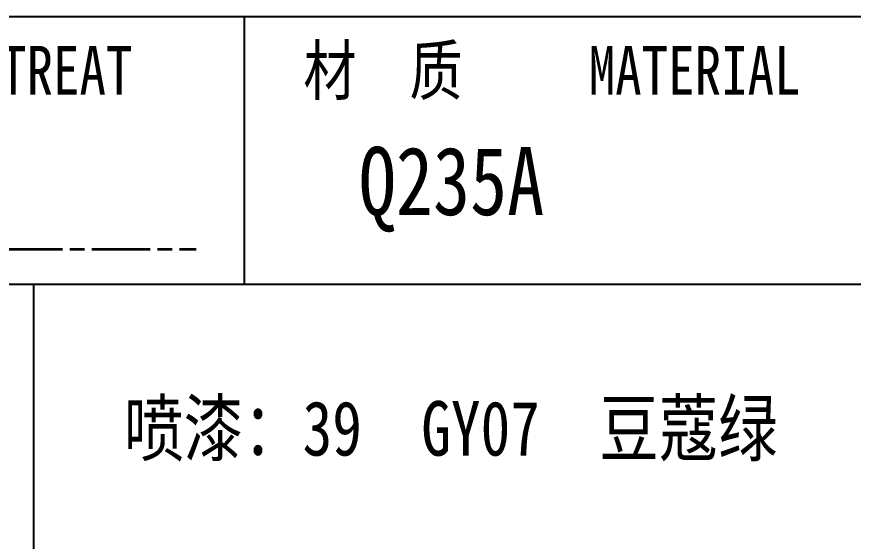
# Model space of a CAD drawing. Header units: millimetres. Extents: x -30157 to 38882, y -29543 to -7215.
# Drawn here: x -29901.27 to -29858.3, y -29511.44 to -29484.52 of the extents above; entities that cross this region are included whole.
import ezdxf
from ezdxf.enums import TextEntityAlignment as Align

# ---------------------------------------------------------------- set-up
doc = ezdxf.new("R2010")
doc.units = ezdxf.units.MM
doc.header["$LTSCALE"] = 0.5
doc.linetypes.add('AM_ISO08W050x2', pattern=[9, 6, -0.75, 1.5, -0.75])
doc.layers.add('图框', color=7, linetype='Continuous', lineweight=18)
doc.layers.add('粗点划线', color=6, linetype='AM_ISO08W050x2', lineweight=35)
for name, color, linetype in [('图框文字', 7, 'Continuous'), ('材质', 7, 'Continuous'), ('表面处理', 7, 'Continuous')]:
    doc.layers.add(name, color=color, linetype=linetype)
doc.styles.add('国标', font='simfang.ttf', dxfattribs={"width": 0.8})

# ---------------------------------------------------------------- blocks, each defined once
blk = doc.blocks.new('GZDEH零件A3图框V01版')
at = {"layer": '图框文字', "color": 7}
blk.add_line((3272.49, -1788.461), (3092.49, -1788.461), dxfattribs=at)
at = {"layer": '图框文字', "color": 9}
for p, q in [((3272.49, -1788.461), (3092.49, -1788.461)), ((3124.99, -1788.461), (3124.99, -1802.211)), ((3181.99, -1802.211), (3092.49, -1802.211)), ((3114.17, -1802.211), (3114.17, -1815.961))]:
    blk.add_line(p, q, dxfattribs=at)
at = {"layer": '图框文字', "color": 9, "style": '国标', "width": 0.8}
blk.add_text('材  质', height=2.5, dxfattribs=at).set_placement((3128.037, -1792.46))
for s, p in [('HEAT TREAT', (3112.454, -1792.456)), ('MATERIAL', (3148.136, -1792.46))]:
    blk.add_text(s, height=2.5, dxfattribs=at).set_placement(p, align=Align.CENTER)
blk = doc.blocks.new('DEH A3')
at = {"layer": '图框'}
blk.add_blockref('GZDEH零件A3图框V01版', (-2857.49, 1846.461), dxfattribs=at)

msp = doc.modelspace()

# ---------------------------------------------------------------- linework, layer by layer
at = {"layer": '粗点划线', "linetype": 'AM_ISO08W050x2'}
msp.add_line((-29919.916, -29496.451), (-29892.055, -29496.451), dxfattribs=at)

# ---------------------------------------------------------------- block references
at = {"layer": '图框'}
msp.add_blockref('DEH A3', (-30157.091, -29542.523), dxfattribs=at)

# ---------------------------------------------------------------- texts
at = {"layer": '材质', "color": 3, "style": '国标', "width": 0.8}
msp.add_text('Q235A', height=3.5, dxfattribs=at).set_placement((-29878.933, -29494.703), align=Align.CENTER)
at = {"layer": '表面处理', "color": 3, "style": '国标', "width": 0.8}
msp.add_text('喷漆：39  GY07  豆蔻绿', height=2.8, dxfattribs=at).set_placement((-29878.965, -29507.047), align=Align.CENTER)

doc.saveas('drawing.dxf')
